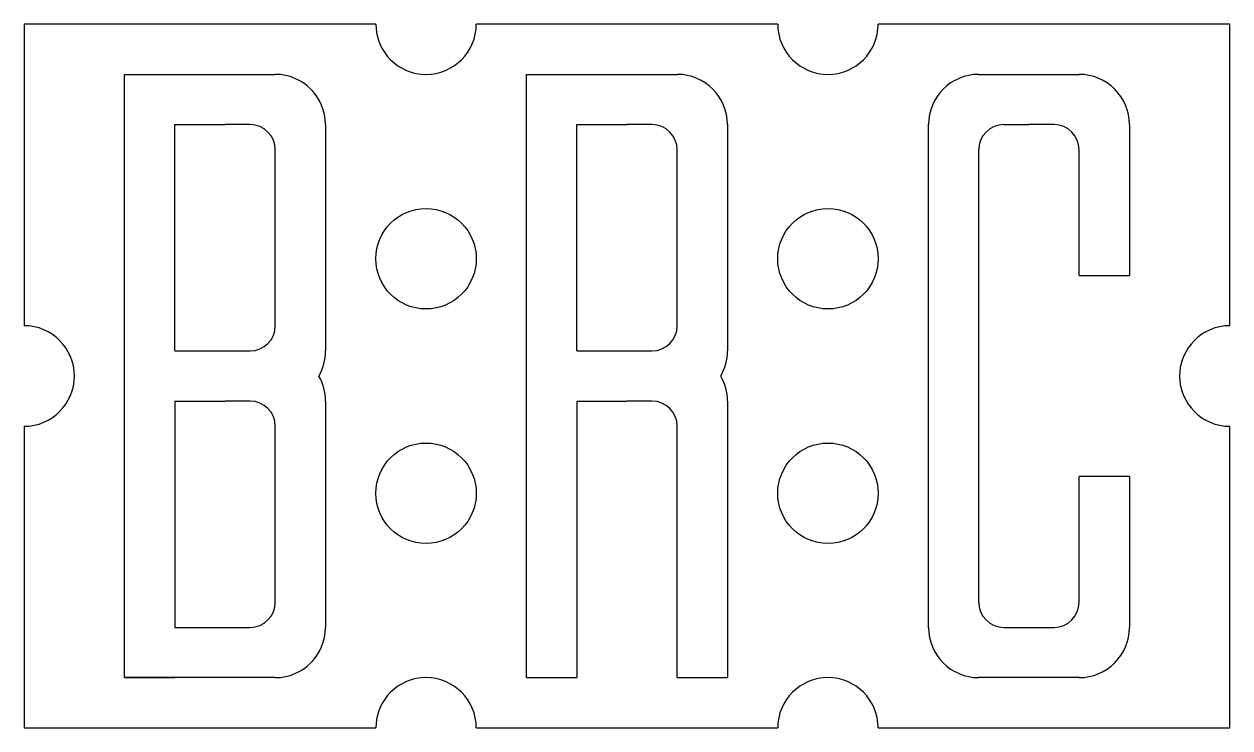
# Model space of a CAD drawing. Extents: x 2 to 5, y 10.12 to 11.88.
import ezdxf

# ---------------------------------------------------------------- set-up
doc = ezdxf.new("R2010")
doc.units = 0
doc.header["$MEASUREMENT"] = 0
doc.layers.add('LAYER1', color=7, linetype='Continuous')

msp = doc.modelspace()

# ---------------------------------------------------------------- linework, layer by layer
at = {"layer": 'LAYER1', "color": 7, "linetype": 'Continuous', "lineweight": 25}
for p, q in [((2.875, 11.875), (2, 11.875)), ((2, 11.875), (2, 11.125)), ((3.875, 11.875), (3.125, 11.875)), ((5, 11.875), (4.125, 11.875)), ((5, 11.125), (5, 11.875)), ((2.25, 10.25), (2.25, 11.75)), ((2.25, 11.75), (2.625, 11.75)), ((3.25, 10.25), (3.25, 11.75)), ((3.25, 11.75), (3.625, 11.75)), ((4.375, 11.75), (4.625, 11.75)), ((2.375, 11.625), (2.5, 11.625)), ((2.375, 11.0625), (2.375, 11.625)), ((2.5625, 11.625), (2.5, 11.625)), ((2.75, 11.625), (2.75, 11.0625)), ((3.375, 11.625), (3.5, 11.625)), ((3.375, 11.0625), (3.375, 11.625)), ((3.5625, 11.625), (3.5, 11.625)), ((3.75, 11.625), (3.75, 11.0625)), ((4.25, 10.375), (4.25, 11.625)), ((4.4375, 11.625), (4.5, 11.625)), ((4.5625, 11.625), (4.5, 11.625)), ((4.75, 11.625), (4.75, 11.25)), ((2.625, 11.125), (2.625, 11.5625)), ((3.625, 11.125), (3.625, 11.5625)), ((4.375, 10.4375), (4.375, 11.5625)), ((4.625, 11.25), (4.625, 11.5625)), ((4.625, 11.25), (4.75, 11.25)), ((2.375, 11.0625), (2.5, 11.0625)), ((2.5, 11.0625), (2.5625, 11.0625)), ((3.375, 11.0625), (3.5, 11.0625)), ((3.5, 11.0625), (3.5625, 11.0625)), ((2.375, 10.9375), (2.5, 10.9375)), ((2.375, 10.9375), (2.375, 10.375)), ((2.5625, 10.9375), (2.5, 10.9375)), ((2.75, 10.9375), (2.75, 10.375)), ((3.375, 10.9375), (3.5, 10.9375)), ((3.375, 10.9375), (3.375, 10.25)), ((3.5625, 10.9375), (3.5, 10.9375)), ((3.75, 10.9375), (3.75, 10.25)), ((2, 10.875), (2, 10.125)), ((2.625, 10.4375), (2.625, 10.875)), ((3.625, 10.25), (3.625, 10.875)), ((5, 10.125), (5, 10.875)), ((4.75, 10.75), (4.625, 10.75)), ((4.625, 10.4375), (4.625, 10.75)), ((4.75, 10.75), (4.75, 10.375)), ((2.375, 10.5), (2.375, 10.375)), ((2.375, 10.375), (2.5, 10.375)), ((2.5, 10.375), (2.5625, 10.375)), ((4.4375, 10.375), (4.5, 10.375)), ((4.5, 10.375), (4.5625, 10.375)), ((2.625, 10.25), (2.25, 10.25)), ((2.25, 10.25), (2.375, 10.25)), ((3.25, 10.25), (3.375, 10.25)), ((3.625, 10.25), (3.75, 10.25)), ((4.625, 10.25), (4.375, 10.25)), ((2, 10.125), (2.875, 10.125)), ((3.125, 10.125), (3.875, 10.125)), ((4.125, 10.125), (5, 10.125))]:
    msp.add_line(p, q, dxfattribs=at)
for centre in [(3, 11.2917), (4, 11.2917), (3, 10.7083), (4, 10.7083)]:
    msp.add_circle(centre, 0.125, dxfattribs=at)
for centre, radius, start, end in [((3, 11.875), 0.125, 180, 0), ((4, 11.875), 0.125, 180, 0), ((2.625, 11.625), 0.125, 0, 90), ((3.625, 11.625), 0.125, 0, 90), ((4.375, 11.625), 0.125, 90, 180), ((4.625, 11.625), 0.125, 0, 90), ((2.5625, 11.5625), 0.0625, 0, 90), ((3.5625, 11.5625), 0.0625, 0, 90), ((4.4375, 11.5625), 0.0625, 90, 180), ((4.5625, 11.5625), 0.0625, 0, 90), ((2, 11), 0.125, -90, 90), ((2.5625, 11.125), 0.0625, -90, 0), ((3.5625, 11.125), 0.0625, -90, 0), ((5, 11), 0.125, 90, -90), ((2.625, 11.0625), 0.125, -30, 0), ((3.625, 11.0625), 0.125, -30, 0), ((2.625, 10.9375), 0.125, 0, 30), ((3.625, 10.9375), 0.125, 0, 30), ((2.5625, 10.875), 0.0625, 0, 90), ((3.5625, 10.875), 0.0625, 0, 90), ((2.5625, 10.4375), 0.0625, -90, 0), ((4.4375, 10.4375), 0.0625, 180, -90), ((4.5625, 10.4375), 0.0625, -90, 0), ((2.625, 10.375), 0.125, -90, 0), ((4.375, 10.375), 0.125, 180, -90), ((4.625, 10.375), 0.125, -90, 0), ((3, 10.125), 0.125, 0, 180), ((4, 10.125), 0.125, 0, 180)]:
    msp.add_arc(centre, radius, start, end, dxfattribs=at)

doc.saveas('drawing.dxf')
